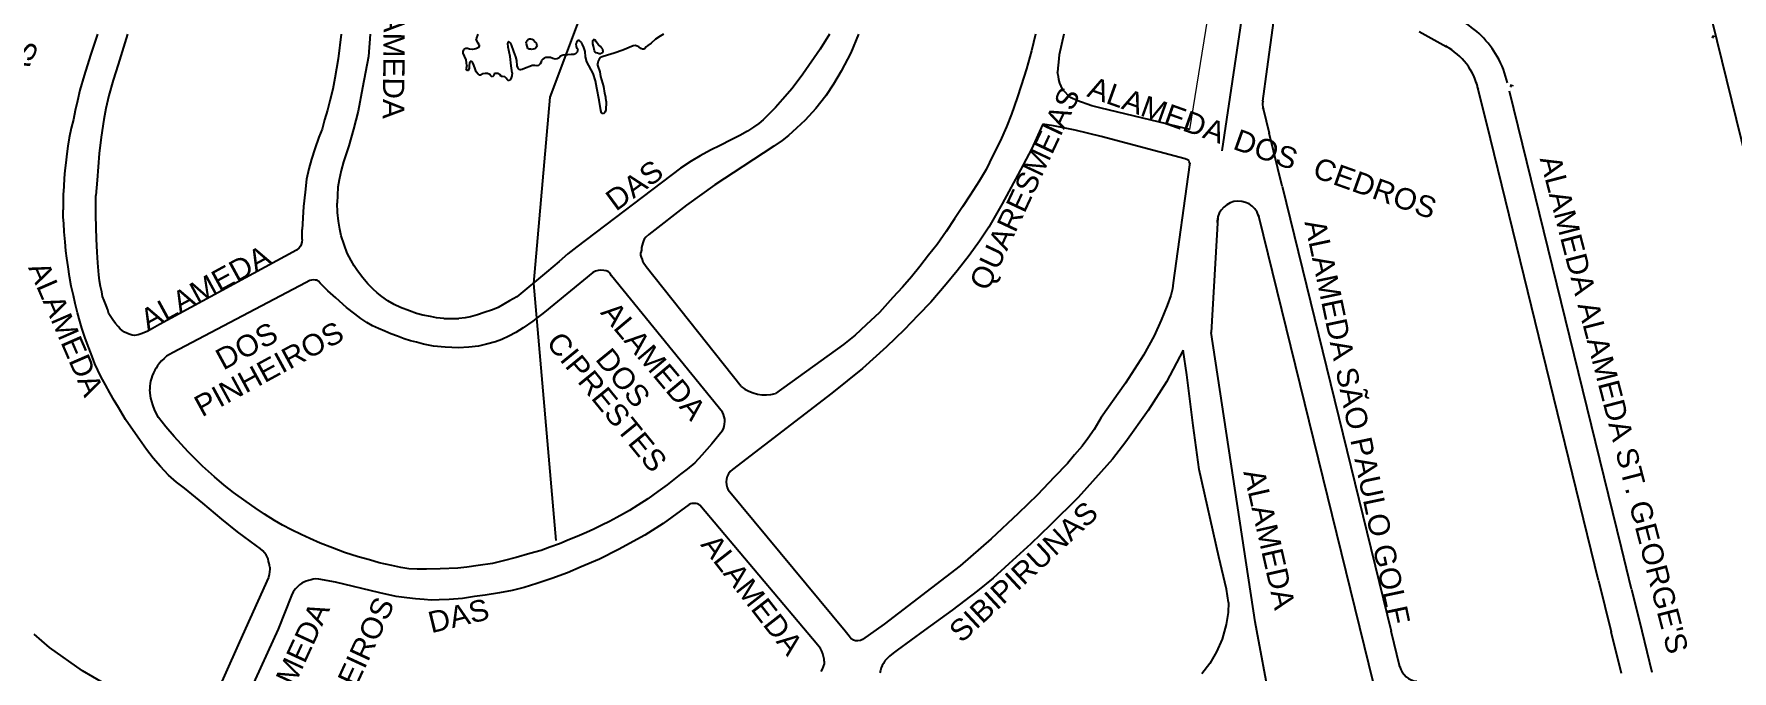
# Model space of a CAD drawing. Header units: millimetres. Extents: x 583 to 26013, y 350 to 21391.
# Drawn here: x 15591 to 16387, y 17086 to 17384 of the extents above; entities that cross this region are included whole.
import ezdxf
from ezdxf.enums import TextEntityAlignment as Align

# ---------------------------------------------------------------- set-up
doc = ezdxf.new("R2010")
doc.units = ezdxf.units.MM
doc.linetypes.add('LIN0', pattern=[0])
for name, color, linetype in [('105-QUADRAS_ESTRADAS', 80, 'Continuous'), ('145-', 130, 'Continuous'), ('LOTES', 7, 'LIN0'), ('RIOS', 140, 'Continuous')]:
    doc.layers.add(name, color=color, linetype=linetype)
doc.styles.add('EU', font='arial.ttf', dxfattribs={"height": 10})
doc.styles.add('ROMANS', font='ROMANS.SHX', dxfattribs={"height": 5})

# ---------------------------------------------------------------- blocks, each defined once
blk = doc.blocks.new('SIMB19')
at = {"color": 0, "linetype": 'LIN0'}
for q in [(-0.318198, 0.318198), (-0.318198, -0.318198), (0.318198, 0.318198), (0.318198, -0.318198)]:
    blk.add_line((0, 0), q, dxfattribs=at)
for tag in ['COTA', 'PONTO', 'DESC']:
    blk.add_attdef(tag, (0, 0), '', height=1)
blk = doc.blocks.new('SIMB5')
at = {"color": 0}
blk.add_point((0, 0), dxfattribs=at)
for tag in ['COTA', 'PONTO', 'DESC']:
    blk.add_attdef(tag, (0, 0), '', height=1)

msp = doc.modelspace()

# ---------------------------------------------------------------- linework, layer by layer
at = {"color": 0, "linetype": 'Continuous', "lineweight": 20}
msp.add_line((16132.61551, 17339.30241), (16168.1733, 17558.97303), dxfattribs=at)
at = {"lineweight": 25}
msp.add_open_spline([(16259.5774, 17521.6217), (16283.25419, 17509.53838), (16321.00584, 17490.27203), (16367.14195, 17456.02462), (16394.62156, 17406.65773), (16404.34471, 17332.21212), (16433.90078, 17225.25894), (16455.54493, 17136.80024), (16469.08673, 17082.50762), (16470.34884, 17077.45214)], degree=3, knots=[0, 0, 0, 0, 79.873503497, 127.354970466, 169.463877081, 245.143909867, 350.368917335, 502.602371862, 518.234397955, 518.234397955, 518.234397955, 518.234397955], dxfattribs=at)
at = {"layer": '105-QUADRAS_ESTRADAS', "color": 0, "linetype": 'Continuous'}
for p, q in [((15620.91551, 17383.90241), (15617.61551, 17374.10241)), ((15635.01551, 17383.90241), (15630.61551, 17369.70241)), ((15735.11551, 17383.90241), (15733.71551, 17372.30241)), ((15748.61551, 17383.90241), (15747.81551, 17373.40241)), ((15963.91551, 17383.90241), (15959.51551, 17376.90241)), ((15977.51551, 17383.90241), (15973.91551, 17375.10241)), ((16060.31551, 17383.90241), (16058.51551, 17376.00241)), ((16073.71551, 17383.90241), (16071.41551, 17374.20241)), ((15959.51551, 17376.90241), (15951.41551, 17365.10241)), ((15973.91551, 17375.10241), (15969.31551, 17366.50241)), ((16058.51551, 17376.00241), (16056.21551, 17367.70241)), ((15617.61551, 17374.10241), (15614.71551, 17364.60241)), ((15630.61551, 17369.70241), (15628.31551, 17362.30241)), ((15733.71551, 17372.30241), (15732.11551, 17363.20241)), ((15747.81551, 17373.40241), (15745.11551, 17358.80241)), ((15969.31551, 17366.50241), (15965.71551, 17360.40241)), ((16056.21551, 17367.70241), (16053.71551, 17359.90241)), ((16070.81551, 17367.90241), (16070.71551, 17365.90241)), ((16071.11551, 17370.70241), (16070.81551, 17367.90241)), ((16071.41551, 17374.20241), (16071.11551, 17370.70241)), ((15614.71551, 17364.60241), (15612.71551, 17357.70241)), ((15628.31551, 17362.30241), (15626.21551, 17355.20241)), ((15732.11551, 17363.20241), (15731.11551, 17358.10241)), ((15745.11551, 17358.80241), (15743.01551, 17347.80241)), ((15946.41551, 17358.50241), (15941.91551, 17353.30241)), ((15951.41551, 17365.10241), (15946.41551, 17358.50241)), ((15965.71551, 17360.40241), (15962.21551, 17355.00241)), ((16053.71551, 17359.90241), (16051.81551, 17354.00241)), ((16071.11551, 17364.10241), (16070.71551, 17365.90241)), ((16071.31551, 17362.60241), (16071.11551, 17364.10241)), ((16071.81551, 17361.00241), (16071.31551, 17362.60241)), ((16072.41551, 17359.50241), (16071.81551, 17361.00241)), ((16073.01551, 17358.20241), (16072.41551, 17359.50241)), ((15611.61551, 17352.60241), (15610.41551, 17348.10241)), ((15612.71551, 17357.70241), (15611.61551, 17352.60241)), ((15626.21551, 17355.20241), (15624.81551, 17349.10241)), ((15729.81551, 17352.60241), (15728.71551, 17348.30241)), ((15731.11551, 17358.10241), (15729.81551, 17352.60241)), ((15941.91551, 17353.30241), (15938.51551, 17349.60241)), ((15962.21551, 17355.00241), (15957.51551, 17349.00241)), ((16051.81551, 17354.00241), (16049.11551, 17346.40241)), ((16074.21551, 17356.70241), (16073.01551, 17358.20241)), ((16075.71551, 17355.10241), (16074.21551, 17356.70241)), ((16077.11551, 17354.00241), (16075.71551, 17355.10241)), ((16079.71551, 17352.80241), (16077.11551, 17354.00241)), ((16086.81551, 17350.30241), (16079.71551, 17352.80241)), ((15609.61551, 17343.90241), (15608.61551, 17339.90241)), ((15610.41551, 17348.10241), (15609.61551, 17343.90241)), ((15623.91551, 17344.00241), (15622.61551, 17335.60241)), ((15624.81551, 17349.10241), (15623.91551, 17344.00241)), ((15727.31551, 17343.80241), (15726.11551, 17339.40241)), ((15728.71551, 17348.30241), (15727.31551, 17343.80241)), ((15743.01551, 17347.80241), (15740.81551, 17339.40241)), ((15932.81551, 17343.80241), (15930.71551, 17342.00241)), ((15935.31551, 17346.20241), (15932.81551, 17343.80241)), ((15938.51551, 17349.60241), (15935.31551, 17346.20241)), ((15952.41551, 17343.60241), (15948.41551, 17339.80241)), ((15957.51551, 17349.00241), (15952.41551, 17343.60241)), ((16049.11551, 17346.40241), (16046.71551, 17340.50241)), ((16091.11551, 17349.20241), (16086.81551, 17350.30241)), ((16091.21551, 17349.20241), (16091.21551, 17349.20241)), ((16117.91551, 17342.80241), (16091.21551, 17349.20241)), ((16132.61551, 17339.30241), (16117.91551, 17342.80241)), ((15607.61551, 17335.30241), (15607.01551, 17331.40241)), ((15608.61551, 17339.90241), (15607.61551, 17335.30241)), ((15622.61551, 17335.60241), (15621.71551, 17328.00241)), ((15724.61551, 17335.60241), (15722.81551, 17330.20241)), ((15726.11551, 17339.40241), (15724.61551, 17335.60241)), ((15740.81551, 17339.40241), (15738.71551, 17331.60241)), ((15921.91551, 17336.50241), (15917.81551, 17334.40241)), ((15925.51551, 17338.50241), (15921.91551, 17336.50241)), ((15928.31551, 17340.30241), (15925.51551, 17338.50241)), ((15930.71551, 17342.00241), (15928.31551, 17340.30241)), ((15944.71551, 17336.40241), (15941.61551, 17334.10241)), ((15948.41551, 17339.80241), (15944.71551, 17336.40241)), ((16046.71551, 17340.50241), (16043.81551, 17333.80241)), ((16063.81551, 17341.80241), (16058.51551, 17330.00241)), ((16068.81551, 17341.00241), (16063.81551, 17341.80241)), ((16079.01551, 17338.90241), (16068.81551, 17341.00241)), ((16091.11551, 17336.00241), (16079.01551, 17338.90241)), ((16091.21551, 17336.00241), (16091.21551, 17336.00241)), ((16130.51551, 17325.50241), (16091.21551, 17336.00241)), ((15606.51551, 17327.80241), (15606.11551, 17323.60241)), ((15607.01551, 17331.40241), (15606.51551, 17327.80241)), ((15621.71551, 17328.00241), (15620.71551, 17315.50241)), ((15722.81551, 17330.20241), (15721.21551, 17325.30241)), ((15738.71551, 17331.60241), (15736.21551, 17324.10241)), ((15903.31551, 17327.00241), (15899.01551, 17324.50241)), ((15908.11551, 17329.60241), (15903.31551, 17327.00241)), ((15912.71551, 17331.80241), (15908.11551, 17329.60241)), ((15917.81551, 17334.40241), (15912.71551, 17331.80241)), ((15937.71551, 17331.40241), (15923.31551, 17322.00241)), ((15941.61551, 17334.10241), (15937.71551, 17331.40241)), ((16040.41551, 17327.10241), (16037.21551, 17320.60241)), ((16043.81551, 17333.80241), (16040.41551, 17327.10241)), ((16058.51551, 17330.00241), (16052.11551, 17318.00241)), ((15605.61551, 17320.10241), (15605.31551, 17316.40241)), ((15606.11551, 17323.60241), (15605.61551, 17320.10241)), ((15719.91551, 17320.90241), (15718.91551, 17316.00241)), ((15721.21551, 17325.30241), (15719.91551, 17320.90241)), ((15735.11551, 17320.10241), (15734.11551, 17315.70241)), ((15736.21551, 17324.10241), (15735.11551, 17320.10241)), ((15894.11551, 17321.20241), (15845.51551, 17284.30241)), ((15899.01551, 17324.50241), (15894.11551, 17321.20241)), ((15923.31551, 17322.00241), (15910.11551, 17313.30241)), ((16037.21551, 17320.60241), (16034.01551, 17315.00241)), ((16132.51551, 17322.70241), (16124.91551, 17267.50241)), ((16131.61551, 17325.10241), (16130.51551, 17325.50241)), ((16132.21551, 17324.70241), (16131.61551, 17325.10241)), ((16132.41551, 17324.10241), (16132.21551, 17324.70241)), ((16132.61551, 17323.50241), (16132.41551, 17324.10241)), ((16132.61551, 17323.50241), (16132.51551, 17322.70241)), ((15605.11551, 17312.50241), (15604.91551, 17308.70241)), ((15605.31551, 17316.40241), (15605.11551, 17312.50241)), ((15620.71551, 17315.50241), (15620.21551, 17308.30241)), ((15718.91551, 17316.00241), (15718.21551, 17309.90241)), ((15733.51551, 17312.20241), (15733.31551, 17308.50241)), ((15734.11551, 17315.70241), (15733.51551, 17312.20241)), ((15910.11551, 17313.30241), (15896.81551, 17303.80241)), ((16034.01551, 17315.00241), (16029.81551, 17308.50241)), ((16052.11551, 17318.00241), (16044.71551, 17304.50241)), ((15604.91551, 17308.70241), (15604.81551, 17305.30241)), ((15604.81551, 17305.30241), (15604.81551, 17301.60241)), ((15620.21551, 17299.00241), (15620.21551, 17308.30241)), ((15717.41551, 17303.20241), (15716.81551, 17292.40241)), ((15718.21551, 17309.90241), (15717.41551, 17303.20241)), ((15733.31551, 17308.50241), (15733.21551, 17304.70241)), ((15733.41551, 17300.40241), (15733.21551, 17304.70241)), ((15896.81551, 17303.80241), (15879.21551, 17290.10241)), ((16026.21551, 17303.00241), (16022.41551, 17297.40241)), ((16029.81551, 17308.50241), (16026.21551, 17303.00241)), ((16044.71551, 17304.50241), (16038.51551, 17293.60241)), ((15604.91551, 17298.20241), (15604.81551, 17301.60241)), ((15605.11551, 17295.20241), (15604.91551, 17298.20241)), ((15605.31551, 17291.30241), (15605.11551, 17295.20241)), ((15620.41551, 17287.90241), (15620.21551, 17299.00241)), ((15733.91551, 17296.30241), (15733.41551, 17300.40241)), ((15734.41551, 17292.60241), (15733.91551, 17296.30241)), ((16022.41551, 17297.40241), (16018.51551, 17291.50241)), ((15605.81551, 17286.70241), (15605.31551, 17291.30241)), ((15620.71551, 17281.90241), (15620.41551, 17287.90241)), ((15716.81551, 17287.70241), (15716.61551, 17286.50241)), ((15716.81551, 17287.70241), (15716.81551, 17292.40241)), ((15735.11551, 17289.50241), (15734.41551, 17292.60241)), ((15736.41551, 17285.40241), (15735.11551, 17289.50241)), ((15876.71551, 17287.10241), (15876.41551, 17286.20241)), ((15877.11551, 17287.90241), (15876.71551, 17287.10241)), ((15877.81551, 17288.90241), (15877.11551, 17287.90241)), ((15879.21551, 17290.10241), (15877.81551, 17288.90241)), ((16018.51551, 17291.50241), (16014.31551, 17285.50241)), ((16034.11551, 17287.00241), (16029.31551, 17280.30241)), ((16038.51551, 17293.60241), (16034.11551, 17287.00241)), ((15606.11551, 17282.40241), (15605.81551, 17286.70241)), ((15606.61551, 17279.10241), (15606.11551, 17282.40241)), ((15607.21551, 17274.90241), (15606.61551, 17279.10241)), ((15621.11551, 17276.80241), (15620.71551, 17281.90241)), ((15714.11551, 17282.80241), (15650.01551, 17248.00241)), ((15715.41551, 17283.80241), (15714.11551, 17282.80241)), ((15716.01551, 17284.70241), (15715.41551, 17283.80241)), ((15716.31551, 17285.50241), (15716.01551, 17284.70241)), ((15716.61551, 17286.50241), (15716.31551, 17285.50241)), ((15737.91551, 17281.40241), (15736.41551, 17285.40241)), ((15739.71551, 17277.90241), (15737.91551, 17281.40241)), ((15841.31551, 17281.00241), (15837.21551, 17277.50241)), ((15845.51551, 17284.30241), (15841.31551, 17281.00241)), ((15875.71551, 17282.80241), (15875.51551, 17281.70241)), ((15875.51551, 17280.50241), (15875.51551, 17281.70241)), ((15875.81551, 17279.50241), (15875.51551, 17280.50241)), ((15875.81551, 17284.00241), (15875.71551, 17282.80241)), ((15876.11551, 17285.10241), (15875.81551, 17284.00241)), ((15876.21551, 17278.40241), (15875.81551, 17279.50241)), ((15876.41551, 17286.20241), (15876.11551, 17285.10241)), ((16010.31551, 17280.40241), (16006.21551, 17275.10241)), ((16014.31551, 17285.50241), (16010.31551, 17280.40241)), ((16029.31551, 17280.30241), (16023.61551, 17273.10241)), ((15607.81551, 17270.40241), (15607.21551, 17274.90241)), ((15621.61551, 17271.30241), (15621.11551, 17276.80241)), ((15621.91551, 17268.40241), (15621.61551, 17271.30241)), ((15741.11551, 17275.50241), (15739.71551, 17277.90241)), ((15742.81551, 17273.10241), (15741.11551, 17275.50241)), ((15745.21551, 17269.90241), (15742.81551, 17273.10241)), ((15831.21551, 17272.50241), (15817.31551, 17261.00241)), ((15852.91551, 17272.30241), (15830.41551, 17253.70241)), ((15837.21551, 17277.50241), (15831.21551, 17272.50241)), ((15854.31551, 17272.90241), (15852.91551, 17272.30241)), ((15855.51551, 17273.20241), (15854.31551, 17272.90241)), ((15856.71551, 17273.40241), (15855.51551, 17273.20241)), ((15858.11551, 17273.30241), (15856.71551, 17273.40241)), ((15859.21551, 17273.10241), (15858.11551, 17273.30241)), ((15860.21551, 17272.80241), (15859.21551, 17273.10241)), ((15860.91551, 17272.20241), (15860.21551, 17272.80241)), ((15861.71551, 17270.80241), (15860.91551, 17272.20241)), ((15876.61551, 17277.00241), (15876.21551, 17278.40241)), ((15878.01551, 17274.90241), (15876.61551, 17277.00241)), ((15922.51551, 17219.00241), (15878.01551, 17274.90241)), ((16006.21551, 17275.10241), (16002.21551, 17270.30241)), ((16023.61551, 17273.10241), (16018.51551, 17266.90241)), ((15608.61551, 17265.90241), (15607.81551, 17270.40241)), ((15609.61551, 17261.50241), (15608.61551, 17265.90241)), ((15622.41551, 17265.70241), (15621.91551, 17268.40241)), ((15622.91551, 17263.30241), (15622.41551, 17265.70241)), ((15623.31551, 17261.10241), (15622.91551, 17263.30241)), ((15718.31551, 17267.50241), (15656.31551, 17234.90241)), ((15720.41551, 17268.50241), (15718.31551, 17267.50241)), ((15721.91551, 17268.90241), (15720.41551, 17268.50241)), ((15722.91551, 17268.80241), (15721.91551, 17268.90241)), ((15723.81551, 17268.70241), (15722.91551, 17268.80241)), ((15724.51551, 17268.20241), (15723.81551, 17268.70241)), ((15725.31551, 17267.40241), (15724.51551, 17268.20241)), ((15726.31551, 17266.30241), (15725.31551, 17267.40241)), ((15728.91551, 17263.70241), (15726.31551, 17266.30241)), ((15732.61551, 17260.40241), (15728.91551, 17263.70241)), ((15747.61551, 17267.00241), (15745.21551, 17269.90241)), ((15750.11551, 17264.50241), (15747.61551, 17267.00241)), ((15752.01551, 17262.80241), (15750.11551, 17264.50241)), ((15913.75855, 17206.9889), (15861.71551, 17270.80241)), ((15998.01551, 17265.50241), (15993.61551, 17260.60241)), ((16002.21551, 17270.30241), (15998.01551, 17265.50241)), ((16018.51551, 17266.90241), (16011.31551, 17258.40241)), ((16124.51551, 17264.70241), (16123.81551, 17261.50241)), ((16124.91551, 17267.50241), (16124.51551, 17264.70241)), ((15610.41551, 17257.80241), (15609.61551, 17261.50241)), ((15611.61551, 17253.40241), (15610.41551, 17257.80241)), ((15624.11551, 17259.20241), (15623.31551, 17261.10241)), ((15624.91551, 17256.80241), (15624.11551, 17259.20241)), ((15625.71551, 17254.80241), (15624.91551, 17256.80241)), ((15737.51551, 17256.00241), (15732.61551, 17260.40241)), ((15741.41551, 17253.00241), (15737.51551, 17256.00241)), ((15754.11551, 17261.10241), (15752.01551, 17262.80241)), ((15757.01551, 17259.10241), (15754.11551, 17261.10241)), ((15759.91551, 17257.30241), (15757.01551, 17259.10241)), ((15762.91551, 17256.00241), (15759.91551, 17257.30241)), ((15767.11551, 17254.30241), (15762.91551, 17256.00241)), ((15808.61551, 17256.00241), (15805.91551, 17254.80241)), ((15811.31551, 17257.50241), (15808.61551, 17256.00241)), ((15814.01551, 17259.00241), (15811.31551, 17257.50241)), ((15817.31551, 17261.00241), (15814.01551, 17259.00241)), ((15993.61551, 17260.60241), (15987.21551, 17253.60241)), ((16011.31551, 17258.40241), (16005.41551, 17252.30241)), ((16122.11551, 17256.80241), (16119.21551, 17250.00241)), ((16123.81551, 17261.50241), (16122.11551, 17256.80241)), ((15612.71551, 17249.50241), (15611.61551, 17253.40241)), ((15613.61551, 17246.30241), (15612.71551, 17249.50241)), ((15626.31551, 17253.00241), (15625.71551, 17254.80241)), ((15627.11551, 17251.60241), (15626.31551, 17253.00241)), ((15628.11551, 17250.10241), (15627.11551, 17251.60241)), ((15629.41551, 17248.40241), (15628.11551, 17250.10241)), ((15630.61551, 17247.10241), (15629.41551, 17248.40241)), ((15631.51551, 17245.90241), (15630.61551, 17247.10241)), ((15650.01551, 17248.00241), (15644.51551, 17244.90241)), ((15744.31551, 17250.80241), (15741.41551, 17253.00241)), ((15747.11551, 17248.90241), (15744.31551, 17250.80241)), ((15749.81551, 17247.40241), (15747.11551, 17248.90241)), ((15752.61551, 17246.10241), (15749.81551, 17247.40241)), ((15770.31551, 17253.20241), (15767.11551, 17254.30241)), ((15773.41551, 17252.30241), (15770.31551, 17253.20241)), ((15777.01551, 17251.70241), (15773.41551, 17252.30241)), ((15779.71551, 17251.10241), (15777.01551, 17251.70241)), ((15783.11551, 17250.80241), (15779.71551, 17251.10241)), ((15783.11551, 17250.80241), (15790.21551, 17250.80241)), ((15793.11551, 17251.10241), (15790.21551, 17250.80241)), ((15795.71551, 17251.60241), (15793.11551, 17251.10241)), ((15798.91551, 17252.50241), (15795.71551, 17251.60241)), ((15802.11551, 17253.60241), (15798.91551, 17252.50241)), ((15805.91551, 17254.80241), (15802.11551, 17253.60241)), ((15824.91551, 17249.50241), (15820.41551, 17246.40241)), ((15830.41551, 17253.70241), (15824.91551, 17249.50241)), ((15981.11551, 17247.90241), (15975.91551, 17243.00241)), ((15987.21551, 17253.60241), (15981.11551, 17247.90241)), ((16005.41551, 17252.30241), (15998.81551, 17245.50241)), ((16119.21551, 17250.00241), (16115.91551, 17242.60241)), ((15615.21551, 17241.60241), (15613.61551, 17246.30241)), ((15616.81551, 17237.00241), (15615.21551, 17241.60241)), ((15632.41551, 17245.20241), (15631.51551, 17245.90241)), ((15633.51551, 17244.40241), (15632.41551, 17245.20241)), ((15634.61551, 17243.90241), (15633.51551, 17244.40241)), ((15635.71551, 17243.40241), (15634.61551, 17243.90241)), ((15637.21551, 17243.00241), (15635.71551, 17243.40241)), ((15638.31551, 17242.80241), (15637.21551, 17243.00241)), ((15639.91551, 17243.10241), (15638.31551, 17242.80241)), ((15641.91551, 17243.80241), (15639.91551, 17243.10241)), ((15644.51551, 17244.90241), (15641.91551, 17243.80241)), ((15755.51551, 17244.80241), (15752.61551, 17246.10241)), ((15758.31551, 17243.60241), (15755.51551, 17244.80241)), ((15761.41551, 17242.50241), (15758.31551, 17243.60241)), ((15764.61551, 17241.30241), (15761.41551, 17242.50241)), ((15767.51551, 17240.40241), (15764.61551, 17241.30241)), ((15770.31551, 17239.70241), (15767.51551, 17240.40241)), ((15773.71551, 17238.80241), (15770.31551, 17239.70241)), ((15807.31551, 17239.90241), (15803.11551, 17238.70241)), ((15810.41551, 17241.00241), (15807.31551, 17239.90241)), ((15813.61551, 17242.50241), (15810.41551, 17241.00241)), ((15816.91551, 17244.30241), (15813.61551, 17242.50241)), ((15820.41551, 17246.40241), (15816.91551, 17244.30241)), ((15975.91551, 17243.00241), (15970.41551, 17238.60241)), ((15998.81551, 17245.50241), (15990.51551, 17237.50241)), ((16115.91551, 17242.60241), (16110.91551, 17233.70241)), ((15618.41551, 17233.00241), (15616.81551, 17237.00241)), ((15619.71551, 17229.50241), (15618.41551, 17233.00241)), ((15652.11551, 17232.10241), (15650.91551, 17231.00241)), ((15653.31551, 17233.10241), (15652.11551, 17232.10241)), ((15654.71551, 17234.00241), (15653.31551, 17233.10241)), ((15656.31551, 17234.90241), (15654.71551, 17234.00241)), ((15778.31551, 17237.90241), (15773.71551, 17238.80241)), ((15783.81551, 17237.40241), (15778.31551, 17237.90241)), ((15790.11551, 17237.10241), (15783.81551, 17237.40241)), ((15794.91551, 17237.40241), (15790.11551, 17237.10241)), ((15799.41551, 17237.90241), (15794.91551, 17237.40241)), ((15803.11551, 17238.70241), (15799.41551, 17237.90241)), ((15970.41551, 17238.60241), (15938.51551, 17215.70241)), ((15990.51551, 17237.50241), (15979.31551, 17227.40241)), ((16110.91551, 17233.70241), (16102.51551, 17220.50241)), ((16129.51551, 17236.00241), (16121.71551, 17221.10241)), ((16131.21551, 17224.40241), (16129.51551, 17236.00241)), ((15621.01551, 17226.60241), (15619.71551, 17229.50241)), ((15622.51551, 17223.70241), (15621.01551, 17226.60241)), ((15624.61551, 17219.80241), (15622.51551, 17223.70241)), ((15646.61551, 17224.00241), (15646.21551, 17222.80241)), ((15647.11551, 17225.30241), (15646.61551, 17224.00241)), ((15647.71551, 17226.60241), (15647.11551, 17225.30241)), ((15648.41551, 17227.60241), (15647.71551, 17226.60241)), ((15649.11551, 17228.70241), (15648.41551, 17227.60241)), ((15650.01551, 17229.90241), (15649.11551, 17228.70241)), ((15650.91551, 17231.00241), (15650.01551, 17229.90241)), ((15979.31551, 17227.40241), (15965.01551, 17215.80241)), ((16134.31551, 17200.70241), (16131.21551, 17224.40241)), ((15626.71551, 17216.00241), (15624.61551, 17219.80241)), ((15628.81551, 17212.40241), (15626.71551, 17216.00241)), ((15645.61551, 17220.40241), (15645.51551, 17219.10241)), ((15645.51551, 17219.10241), (15645.51551, 17217.60241)), ((15645.61551, 17215.90241), (15645.51551, 17217.60241)), ((15645.81551, 17221.50241), (15645.61551, 17220.40241)), ((15645.91551, 17213.50241), (15645.61551, 17215.90241)), ((15646.21551, 17222.80241), (15645.81551, 17221.50241)), ((15965.01551, 17215.80241), (15918.41551, 17180.10241)), ((16102.51551, 17220.50241), (16091.21551, 17204.40241)), ((16121.71551, 17221.10241), (16113.11551, 17207.70241)), ((15630.81551, 17209.10241), (15628.81551, 17212.40241)), ((15634.11551, 17203.50241), (15630.81551, 17209.10241)), ((15646.31551, 17212.00241), (15645.91551, 17213.50241)), ((15646.81551, 17210.40241), (15646.31551, 17212.00241)), ((15647.81551, 17207.80241), (15646.81551, 17210.40241)), ((15649.51551, 17204.50241), (15647.81551, 17207.80241)), ((16113.11551, 17207.70241), (16102.71551, 17193.00241)), ((15637.61551, 17198.40241), (15634.11551, 17203.50241)), ((15652.91551, 17200.10241), (15649.51551, 17204.50241)), ((15656.91551, 17195.50241), (15652.91551, 17200.10241)), ((16091.11551, 17204.40241), (16087.91551, 17198.90241)), ((16091.21551, 17204.40241), (16091.21551, 17204.40241)), ((16137.11551, 17180.10241), (16134.31551, 17200.70241)), ((15640.61551, 17194.10241), (15637.61551, 17198.40241)), ((15643.91551, 17189.40241), (15640.61551, 17194.10241)), ((15663.41551, 17188.40241), (15656.91551, 17195.50241)), ((15908.71551, 17192.20241), (15904.01551, 17186.90241)), ((15913.61551, 17198.10241), (15908.71551, 17192.20241)), ((16084.91551, 17194.60241), (16082.21551, 17191.00241)), ((16087.91551, 17198.90241), (16084.91551, 17194.60241)), ((16102.71551, 17193.00241), (16096.41551, 17184.90241)), ((15647.01551, 17185.40241), (15643.91551, 17189.40241)), ((15650.41551, 17181.50241), (15647.01551, 17185.40241)), ((15670.11551, 17181.60241), (15663.41551, 17188.40241)), ((15904.01551, 17186.90241), (15900.81551, 17183.30241)), ((16078.71551, 17187.00241), (16075.31551, 17183.00241)), ((16082.21551, 17191.00241), (16078.71551, 17187.00241)), ((16096.41551, 17184.90241), (16091.21551, 17179.00241)), ((15654.21551, 17177.50241), (15650.41551, 17181.50241)), ((15658.01551, 17174.20241), (15654.21551, 17177.50241)), ((15675.71551, 17176.70241), (15670.11551, 17181.60241)), ((15680.31551, 17172.80241), (15675.71551, 17176.70241)), ((15894.11551, 17177.90241), (15891.01551, 17175.40241)), ((15897.21551, 17180.30241), (15894.11551, 17177.90241)), ((15900.81551, 17183.30241), (15897.21551, 17180.30241)), ((16069.11551, 17176.60241), (16061.31551, 17168.30241)), ((16075.31551, 17183.00241), (16069.11551, 17176.60241)), ((16091.11551, 17179.00241), (16080.41551, 17167.00241)), ((16091.21551, 17179.00241), (16091.21551, 17179.00241)), ((16146.21551, 17139.20241), (16137.11551, 17180.10241)), ((15661.71551, 17171.30241), (15658.01551, 17174.20241)), ((15670.31551, 17164.30241), (15661.71551, 17171.30241)), ((15684.61551, 17169.40241), (15680.31551, 17172.80241)), ((15690.51551, 17165.10241), (15684.61551, 17169.40241)), ((15883.51551, 17169.80241), (15878.81551, 17166.40241)), ((15887.81551, 17172.90241), (15883.51551, 17169.80241)), ((15891.01551, 17175.40241), (15887.81551, 17172.90241)), ((15971.21551, 17104.50241), (15916.41551, 17170.40241)), ((16061.31551, 17168.30241), (16052.21551, 17159.50241)), ((15679.21551, 17156.90241), (15670.31551, 17164.30241)), ((15694.81551, 17162.20241), (15690.51551, 17165.10241)), ((15699.21551, 17159.20241), (15694.81551, 17162.20241)), ((15870.11551, 17161.00241), (15867.31551, 17159.30241)), ((15874.01551, 17163.40241), (15870.11551, 17161.00241)), ((15878.81551, 17166.40241), (15874.01551, 17163.40241)), ((15898.09872, 17163.74898), (15886.01551, 17154.80241)), ((15958.41551, 17097.90241), (15903.18584, 17163.37074)), ((16080.41551, 17167.00241), (16067.31551, 17154.10241)), ((15686.51551, 17151.00241), (15679.21551, 17156.90241)), ((15703.91551, 17156.30241), (15699.21551, 17159.20241)), ((15707.61551, 17154.00241), (15703.91551, 17156.30241)), ((15711.81551, 17151.90241), (15707.61551, 17154.00241)), ((15716.31551, 17149.70241), (15711.81551, 17151.90241)), ((15853.41551, 17152.20241), (15850.01551, 17150.70241)), ((15857.21551, 17154.00241), (15853.41551, 17152.20241)), ((15860.81551, 17155.70241), (15857.21551, 17154.00241)), ((15864.21551, 17157.60241), (15860.81551, 17155.70241)), ((15867.31551, 17159.30241), (15864.21551, 17157.60241)), ((15886.01551, 17154.80241), (15877.41551, 17149.40241)), ((16052.21551, 17159.50241), (16039.61551, 17147.70241)), ((16067.31551, 17154.10241), (16058.21551, 17145.30241)), ((15695.41551, 17144.40241), (15686.51551, 17151.00241)), ((15697.21551, 17143.10241), (15695.41551, 17144.40241)), ((15720.41551, 17147.80241), (15716.31551, 17149.70241)), ((15725.21551, 17145.70241), (15720.41551, 17147.80241)), ((15731.01551, 17143.50241), (15725.21551, 17145.70241)), ((15832.91551, 17143.70241), (15828.71551, 17142.20241)), ((15837.31551, 17145.40241), (15832.91551, 17143.70241)), ((15842.01551, 17147.30241), (15837.31551, 17145.40241)), ((15845.71551, 17148.70241), (15842.01551, 17147.30241)), ((15850.01551, 17150.70241), (15845.71551, 17148.70241)), ((15877.41551, 17149.40241), (15865.01551, 17142.70241)), ((16039.61551, 17147.70241), (16025.11551, 17135.10241)), ((16058.21551, 17145.30241), (16047.81551, 17136.00241)), ((15698.41551, 17142.10241), (15697.21551, 17143.10241)), ((15699.21551, 17141.10241), (15698.41551, 17142.10241)), ((15700.01551, 17140.10241), (15699.21551, 17141.10241)), ((15700.41551, 17139.20241), (15700.01551, 17140.10241)), ((15700.81551, 17138.30241), (15700.41551, 17139.20241)), ((15701.11551, 17137.10241), (15700.81551, 17138.30241)), ((15701.31551, 17136.10241), (15701.11551, 17137.10241)), ((15701.51551, 17135.30241), (15701.31551, 17136.10241)), ((15736.71551, 17141.30241), (15731.01551, 17143.50241)), ((15743.01551, 17139.20241), (15736.71551, 17141.30241)), ((15748.41551, 17137.80241), (15743.01551, 17139.20241)), ((15752.91551, 17136.50241), (15748.41551, 17137.80241)), ((15758.81551, 17135.20241), (15752.91551, 17136.50241)), ((15805.91551, 17136.10241), (15799.31551, 17135.20241)), ((15810.91551, 17137.30241), (15805.91551, 17136.10241)), ((15817.01551, 17138.90241), (15810.91551, 17137.30241)), ((15823.51551, 17140.80241), (15817.01551, 17138.90241)), ((15828.71551, 17142.20241), (15823.51551, 17140.80241)), ((15856.11551, 17138.20241), (15847.51551, 17134.50241)), ((15865.01551, 17142.70241), (15856.11551, 17138.20241)), ((16047.81551, 17136.00241), (16040.61551, 17129.30241)), ((16149.81551, 17124.10241), (16146.21551, 17139.20241)), ((15701.01551, 17129.50241), (15687.51551, 17099.40241)), ((15701.31551, 17131.00241), (15701.01551, 17129.50241)), ((15701.51551, 17132.20241), (15701.31551, 17131.00241)), ((15701.61551, 17134.40241), (15701.51551, 17135.30241)), ((15701.61551, 17133.40241), (15701.51551, 17132.20241)), ((15701.61551, 17134.40241), (15701.61551, 17133.40241)), ((15718.61551, 17127.80241), (15717.61551, 17127.40241)), ((15719.81551, 17128.20241), (15718.61551, 17127.80241)), ((15721.01551, 17128.50241), (15719.81551, 17128.20241)), ((15722.01551, 17128.80241), (15721.01551, 17128.50241)), ((15723.11551, 17129.00241), (15722.01551, 17128.80241)), ((15724.61551, 17128.80241), (15723.11551, 17129.00241)), ((15732.41551, 17127.40241), (15724.61551, 17128.80241)), ((15763.11551, 17134.30241), (15758.81551, 17135.20241)), ((15766.81551, 17133.60241), (15763.11551, 17134.30241)), ((15770.61551, 17133.50241), (15766.81551, 17133.60241)), ((15775.11551, 17133.50241), (15770.61551, 17133.50241)), ((15781.51551, 17133.60241), (15775.11551, 17133.50241)), ((15789.81551, 17134.00241), (15781.51551, 17133.60241)), ((15794.01551, 17134.40241), (15789.81551, 17134.00241)), ((15799.31551, 17135.20241), (15794.01551, 17134.40241)), ((15833.81551, 17129.10241), (15826.71551, 17126.80241)), ((15841.11551, 17131.80241), (15833.81551, 17129.10241)), ((15847.51551, 17134.50241), (15841.11551, 17131.80241)), ((16025.11551, 17135.10241), (15989.51551, 17107.70241)), ((16040.61551, 17129.30241), (16033.21551, 17123.40241)), ((15711.81551, 17121.10241), (15705.51551, 17105.40241)), ((15712.61551, 17122.90241), (15711.81551, 17121.10241)), ((15713.71551, 17124.30241), (15712.61551, 17122.90241)), ((15714.71551, 17125.40241), (15713.71551, 17124.30241)), ((15715.61551, 17126.10241), (15714.71551, 17125.40241)), ((15716.61551, 17126.90241), (15715.61551, 17126.10241)), ((15717.61551, 17127.40241), (15716.61551, 17126.90241)), ((15753.21551, 17122.40241), (15732.41551, 17127.40241)), ((15760.91551, 17120.60241), (15753.21551, 17122.40241)), ((15765.91551, 17120.00241), (15760.91551, 17120.60241)), ((15769.91551, 17119.60241), (15765.91551, 17120.00241)), ((15797.51551, 17120.60241), (15791.91551, 17119.80241)), ((15802.51551, 17121.30241), (15797.51551, 17120.60241)), ((15809.31551, 17122.40241), (15802.51551, 17121.30241)), ((15815.21551, 17123.50241), (15809.31551, 17122.40241)), ((15820.81551, 17124.90241), (15815.21551, 17123.50241)), ((15826.71551, 17126.80241), (15820.81551, 17124.90241)), ((16033.21551, 17123.40241), (16021.31551, 17114.20241)), ((16150.81551, 17117.90241), (16149.81551, 17124.10241)), ((15773.91551, 17119.20241), (15769.91551, 17119.60241)), ((15777.31551, 17119.00241), (15773.91551, 17119.20241)), ((15781.01551, 17119.10241), (15777.31551, 17119.00241)), ((15785.71551, 17119.30241), (15781.01551, 17119.10241)), ((15791.91551, 17119.80241), (15785.71551, 17119.30241)), ((16021.31551, 17114.20241), (16008.41551, 17104.90241)), ((16150.71551, 17113.20241), (16149.71551, 17107.60241)), ((16150.81551, 17117.90241), (16150.71551, 17113.20241)), ((15705.51551, 17105.40241), (15692.31551, 17076.30241)), ((15973.11551, 17102.10241), (15971.21551, 17104.50241)), ((15989.51551, 17107.70241), (15979.31551, 17100.60241)), ((16008.41551, 17104.90241), (15995.61551, 17095.50241)), ((16149.71551, 17107.60241), (16147.81551, 17100.70241)), ((15591.21551, 17103.10241), (15591.21551, 17103.10241)), ((15598.41551, 17096.80241), (15591.21551, 17103.10241)), ((15613.91551, 17085.90241), (15598.41551, 17096.80241)), ((15687.51551, 17099.40241), (15672.81551, 17066.80241)), ((15959.61551, 17096.40241), (15958.41551, 17097.90241)), ((15960.31551, 17095.10241), (15959.61551, 17096.40241)), ((15974.01551, 17100.90241), (15973.11551, 17102.10241)), ((15975.11551, 17100.30241), (15974.01551, 17100.90241)), ((15976.11551, 17099.90241), (15975.11551, 17100.30241)), ((15977.21551, 17099.90241), (15976.11551, 17099.90241)), ((15978.31551, 17100.10241), (15977.21551, 17099.90241)), ((15979.31551, 17100.60241), (15978.31551, 17100.10241)), ((16147.81551, 17100.70241), (16145.11551, 17094.80241)), ((15960.71551, 17093.90241), (15960.31551, 17095.10241)), ((15961.01551, 17092.60241), (15960.71551, 17093.90241)), ((15961.31551, 17089.20241), (15960.91551, 17087.90241)), ((15961.31551, 17091.40241), (15961.01551, 17092.60241)), ((15961.41551, 17090.40241), (15961.31551, 17091.40241)), ((15961.41551, 17090.40241), (15961.31551, 17089.20241)), ((15988.61551, 17088.30241), (15988.11551, 17087.30241)), ((15989.11551, 17089.30241), (15988.61551, 17088.30241)), ((15989.81551, 17090.50241), (15989.11551, 17089.30241)), ((15990.81551, 17091.60241), (15989.81551, 17090.50241)), ((15992.01551, 17092.70241), (15990.81551, 17091.60241)), ((15993.71551, 17094.10241), (15992.01551, 17092.70241)), ((15995.61551, 17095.50241), (15993.71551, 17094.10241)), ((16142.01551, 17089.30241), (16138.31551, 17084.50241)), ((16145.11551, 17094.80241), (16142.01551, 17089.30241)), ((15623.61551, 17080.20241), (15613.91551, 17085.90241)), ((15960.41551, 17086.60241), (15959.81551, 17085.50241)), ((15960.91551, 17087.90241), (15960.41551, 17086.60241)), ((15987.71551, 17086.10241), (15987.51551, 17084.90241)), ((15988.11551, 17087.30241), (15987.71551, 17086.10241))]:
    msp.add_line(p, q, dxfattribs=at)
for centre, radius, start, end in [((15933.76854, 17233.12467), 18.05737, 231.45113058, 285.24118825), ((15905.72825, 17202.67376), 9.11626, 329.90404381, 28.25169428), ((15923.03408, 17174.09395), 7.57844, 127.5486131, 209.15078803), ((15900.31653, 17159.17869), 5.07998, 55.60969739, 115.88581786)]:
    msp.add_arc(centre, radius, start, end, dxfattribs=at)
at = {"layer": '145-', "color": 0, "linetype": 'Continuous'}
for p, q in [((15799.11551, 17383.90241), (15798.31551, 17381.70241)), ((15884.51551, 17383.00241), (15882.31551, 17381.60241)), ((15886.11551, 17383.90241), (15884.51551, 17383.00241)), ((15792.41551, 17376.60241), (15792.21551, 17376.00241)), ((15792.31551, 17374.90241), (15792.21551, 17376.00241)), ((15792.91551, 17373.50241), (15792.31551, 17374.90241)), ((15792.71551, 17376.90241), (15792.41551, 17376.60241)), ((15793.41551, 17377.20241), (15792.71551, 17376.90241)), ((15794.21551, 17377.20241), (15793.41551, 17377.20241)), ((15795.21551, 17376.90241), (15794.21551, 17377.20241)), ((15796.61551, 17376.70241), (15795.21551, 17376.90241)), ((15798.21551, 17377.00241), (15796.61551, 17376.70241)), ((15799.31551, 17377.50241), (15798.21551, 17377.00241)), ((15798.71551, 17380.70241), (15798.31551, 17381.70241)), ((15799.31551, 17379.70241), (15798.71551, 17380.70241)), ((15799.81551, 17378.90241), (15799.31551, 17379.70241)), ((15799.71551, 17378.20241), (15799.31551, 17377.50241)), ((15799.81551, 17378.90241), (15799.71551, 17378.20241)), ((15813.21551, 17380.20241), (15813.11551, 17379.60241)), ((15813.31551, 17377.80241), (15813.11551, 17379.60241)), ((15813.51551, 17380.40241), (15813.21551, 17380.20241)), ((15814.31551, 17373.40241), (15813.31551, 17377.80241)), ((15813.91551, 17380.20241), (15813.51551, 17380.40241)), ((15814.41551, 17379.80241), (15813.91551, 17380.20241)), ((15814.91551, 17378.80241), (15814.41551, 17379.80241)), ((15815.91551, 17375.80241), (15814.91551, 17378.80241)), ((15816.91551, 17373.20241), (15815.91551, 17375.80241)), ((15822.21551, 17380.80241), (15821.81551, 17380.20241)), ((15821.91551, 17379.30241), (15821.81551, 17380.20241)), ((15822.51551, 17377.20241), (15821.91551, 17379.30241)), ((15822.51551, 17381.30241), (15822.21551, 17380.80241)), ((15823.11551, 17381.50241), (15822.51551, 17381.30241)), ((15823.11551, 17376.80241), (15822.51551, 17377.20241)), ((15824.01551, 17381.50241), (15823.11551, 17381.50241)), ((15823.71551, 17376.80241), (15823.11551, 17376.80241)), ((15824.31551, 17376.70241), (15823.71551, 17376.80241)), ((15824.61551, 17381.40241), (15824.01551, 17381.50241)), ((15825.11551, 17376.80241), (15824.31551, 17376.70241)), ((15825.21551, 17381.10241), (15824.61551, 17381.40241)), ((15825.91551, 17377.00241), (15825.11551, 17376.80241)), ((15825.71551, 17380.50241), (15825.21551, 17381.10241)), ((15826.31551, 17380.00241), (15825.71551, 17380.50241)), ((15826.21551, 17377.50241), (15825.91551, 17377.00241)), ((15826.61551, 17378.00241), (15826.21551, 17377.50241)), ((15826.71551, 17379.50241), (15826.31551, 17380.00241)), ((15826.91551, 17378.50241), (15826.61551, 17378.00241)), ((15826.81551, 17379.00241), (15826.71551, 17379.50241)), ((15826.91551, 17378.50241), (15826.81551, 17379.00241)), ((15844.01551, 17374.40241), (15842.91551, 17374.30241)), ((15844.81551, 17374.70241), (15844.01551, 17374.40241)), ((15845.21551, 17375.00241), (15844.81551, 17374.70241)), ((15845.41551, 17380.00241), (15845.11551, 17379.40241)), ((15845.41551, 17378.10241), (15845.11551, 17379.40241)), ((15845.71551, 17375.40241), (15845.21551, 17375.00241)), ((15845.71551, 17380.50241), (15845.41551, 17380.00241)), ((15845.71551, 17377.20241), (15845.41551, 17378.10241)), ((15845.91551, 17380.90241), (15845.71551, 17380.50241)), ((15845.91551, 17376.70241), (15845.71551, 17377.20241)), ((15845.81551, 17376.00241), (15845.71551, 17375.40241)), ((15845.91551, 17376.70241), (15845.81551, 17376.00241)), ((15846.41551, 17380.90241), (15845.91551, 17380.90241)), ((15846.81551, 17380.80241), (15846.41551, 17380.90241)), ((15847.21551, 17380.50241), (15846.81551, 17380.80241)), ((15847.61551, 17380.00241), (15847.21551, 17380.50241)), ((15848.11551, 17379.10241), (15847.61551, 17380.00241)), ((15848.71551, 17377.60241), (15848.11551, 17379.10241)), ((15849.41551, 17375.80241), (15848.71551, 17377.60241)), ((15849.61551, 17373.30241), (15849.41551, 17375.80241)), ((15853.11551, 17381.20241), (15852.91551, 17380.90241)), ((15852.91551, 17379.40241), (15852.91551, 17380.90241)), ((15853.31551, 17378.20241), (15852.91551, 17379.40241)), ((15853.61551, 17381.20241), (15853.11551, 17381.20241)), ((15853.71551, 17376.10241), (15853.31551, 17378.20241)), ((15854.11551, 17381.00241), (15853.61551, 17381.20241)), ((15854.01551, 17375.50241), (15853.71551, 17376.10241)), ((15854.51551, 17375.20241), (15854.01551, 17375.50241)), ((15854.61551, 17380.30241), (15854.11551, 17381.00241)), ((15855.11551, 17374.90241), (15854.51551, 17375.20241)), ((15855.61551, 17378.90241), (15854.61551, 17380.30241)), ((15855.91551, 17374.70241), (15855.11551, 17374.90241)), ((15856.51551, 17378.10241), (15855.61551, 17378.90241)), ((15856.71551, 17374.70241), (15855.91551, 17374.70241)), ((15857.11551, 17377.40241), (15856.51551, 17378.10241)), ((15857.11551, 17375.00241), (15856.71551, 17374.70241)), ((15857.61551, 17376.90241), (15857.11551, 17377.40241)), ((15857.61551, 17375.40241), (15857.11551, 17375.00241)), ((15857.71551, 17376.30241), (15857.61551, 17376.90241)), ((15857.71551, 17376.30241), (15857.61551, 17375.40241)), ((15862.91551, 17374.90241), (15859.91551, 17374.00241)), ((15867.01551, 17376.40241), (15862.91551, 17374.90241)), ((15871.91551, 17378.40241), (15867.01551, 17376.40241)), ((15872.81551, 17378.50241), (15871.91551, 17378.40241)), ((15873.81551, 17378.30241), (15872.81551, 17378.50241)), ((15874.61551, 17377.90241), (15873.81551, 17378.30241)), ((15875.51551, 17377.20241), (15874.61551, 17377.90241)), ((15876.21551, 17376.90241), (15875.51551, 17377.20241)), ((15876.81551, 17376.90241), (15876.21551, 17376.90241)), ((15877.41551, 17377.10241), (15876.81551, 17376.90241)), ((15878.01551, 17377.90241), (15877.41551, 17377.10241)), ((15878.81551, 17378.50241), (15878.01551, 17377.90241)), ((15880.31551, 17379.60241), (15878.81551, 17378.50241)), ((15882.31551, 17381.60241), (15880.31551, 17379.60241)), ((15793.61551, 17371.80241), (15792.91551, 17373.50241)), ((15793.81551, 17370.40241), (15793.61551, 17371.80241)), ((15793.91551, 17369.20241), (15793.71551, 17367.80241)), ((15793.91551, 17367.00241), (15793.71551, 17367.80241)), ((15793.91551, 17369.20241), (15793.81551, 17370.40241)), ((15794.21551, 17366.70241), (15793.91551, 17367.00241)), ((15794.51551, 17366.80241), (15794.21551, 17366.70241)), ((15794.71551, 17367.20241), (15794.51551, 17366.80241)), ((15795.01551, 17367.90241), (15794.71551, 17367.20241)), ((15795.11551, 17369.00241), (15795.01551, 17367.90241)), ((15795.21551, 17370.40241), (15795.11551, 17369.00241)), ((15795.51551, 17371.00241), (15795.21551, 17370.40241)), ((15796.01551, 17371.10241), (15795.51551, 17371.00241)), ((15796.61551, 17370.80241), (15796.01551, 17371.10241)), ((15796.81551, 17370.40241), (15796.61551, 17370.80241)), ((15797.31551, 17369.30241), (15796.81551, 17370.40241)), ((15797.81551, 17367.70241), (15797.31551, 17369.30241)), ((15798.31551, 17366.20241), (15797.81551, 17367.70241)), ((15814.71551, 17369.10241), (15814.31551, 17373.40241)), ((15815.21551, 17365.70241), (15814.71551, 17369.10241)), ((15817.31551, 17371.50241), (15816.91551, 17373.20241)), ((15817.61551, 17369.00241), (15817.31551, 17371.50241)), ((15817.91551, 17368.30241), (15817.61551, 17369.00241)), ((15818.11551, 17367.70241), (15817.91551, 17368.30241)), ((15818.61551, 17367.20241), (15818.11551, 17367.70241)), ((15819.11551, 17367.10241), (15818.61551, 17367.20241)), ((15819.91551, 17367.30241), (15819.11551, 17367.10241)), ((15821.81551, 17368.10241), (15819.91551, 17367.30241)), ((15823.41551, 17368.80241), (15821.81551, 17368.10241)), ((15824.51551, 17369.20241), (15823.41551, 17368.80241)), ((15825.81551, 17369.20241), (15824.51551, 17369.20241)), ((15826.71551, 17369.00241), (15825.81551, 17369.20241)), ((15827.51551, 17369.20241), (15826.71551, 17369.00241)), ((15827.91551, 17369.50241), (15827.51551, 17369.20241)), ((15828.31551, 17370.00241), (15827.91551, 17369.50241)), ((15828.71551, 17370.80241), (15828.31551, 17370.00241)), ((15829.01551, 17371.60241), (15828.71551, 17370.80241)), ((15829.51551, 17372.20241), (15829.01551, 17371.60241)), ((15830.11551, 17372.60241), (15829.51551, 17372.20241)), ((15831.01551, 17372.90241), (15830.11551, 17372.60241)), ((15832.01551, 17373.00241), (15831.01551, 17372.90241)), ((15833.11551, 17372.90241), (15832.01551, 17373.00241)), ((15834.21551, 17372.50241), (15833.11551, 17372.90241)), ((15835.41551, 17372.20241), (15834.21551, 17372.50241)), ((15836.21551, 17372.40241), (15835.41551, 17372.20241)), ((15837.21551, 17372.80241), (15836.21551, 17372.40241)), ((15837.91551, 17373.50241), (15837.21551, 17372.80241)), ((15839.01551, 17374.00241), (15837.91551, 17373.50241)), ((15841.31551, 17374.20241), (15839.01551, 17374.00241)), ((15842.91551, 17374.30241), (15841.31551, 17374.20241)), ((15850.21551, 17370.90241), (15849.61551, 17373.30241)), ((15853.21551, 17365.50241), (15850.21551, 17370.90241)), ((15855.31551, 17370.60241), (15855.21551, 17369.90241)), ((15855.51551, 17368.90241), (15855.21551, 17369.90241)), ((15855.51551, 17371.20241), (15855.31551, 17370.60241)), ((15856.01551, 17372.20241), (15855.51551, 17371.20241)), ((15856.41551, 17366.20241), (15855.51551, 17368.90241)), ((15856.51551, 17372.90241), (15856.01551, 17372.20241)), ((15857.31551, 17373.20241), (15856.51551, 17372.90241)), ((15859.91551, 17374.00241), (15857.31551, 17373.20241)), ((15799.21551, 17365.10241), (15798.31551, 17366.20241)), ((15799.81551, 17364.70241), (15799.21551, 17365.10241)), ((15800.31551, 17364.70241), (15799.81551, 17364.70241)), ((15801.41551, 17365.30241), (15800.31551, 17364.70241)), ((15802.51551, 17365.50241), (15801.41551, 17365.30241)), ((15803.61551, 17365.50241), (15802.51551, 17365.50241)), ((15804.71551, 17365.00241), (15803.61551, 17365.50241)), ((15805.11551, 17364.50241), (15804.71551, 17365.00241)), ((15805.51551, 17364.10241), (15805.11551, 17364.50241)), ((15806.01551, 17363.90241), (15805.51551, 17364.10241)), ((15806.31551, 17364.20241), (15806.01551, 17363.90241)), ((15806.61551, 17364.60241), (15806.31551, 17364.20241)), ((15806.81551, 17365.30241), (15806.61551, 17364.60241)), ((15807.21551, 17365.40241), (15806.81551, 17365.30241)), ((15807.71551, 17365.50241), (15807.21551, 17365.40241)), ((15808.41551, 17365.50241), (15807.71551, 17365.50241)), ((15809.51551, 17364.80241), (15808.41551, 17365.50241)), ((15810.11551, 17364.10241), (15809.51551, 17364.80241)), ((15810.71551, 17364.10241), (15810.11551, 17364.10241)), ((15811.71551, 17363.90241), (15810.71551, 17364.10241)), ((15812.41551, 17363.30241), (15811.71551, 17363.90241)), ((15812.91551, 17362.60241), (15812.41551, 17363.30241)), ((15813.31551, 17362.20241), (15812.91551, 17362.60241)), ((15813.61551, 17362.10241), (15813.31551, 17362.20241)), ((15814.01551, 17362.30241), (15813.61551, 17362.10241)), ((15814.41551, 17362.70241), (15814.01551, 17362.30241)), ((15814.71551, 17363.40241), (15814.41551, 17362.70241)), ((15815.01551, 17364.40241), (15814.71551, 17363.40241)), ((15815.21551, 17365.70241), (15815.01551, 17364.40241)), ((15854.31551, 17362.10241), (15853.21551, 17365.50241)), ((15854.91551, 17358.60241), (15854.31551, 17362.10241)), ((15855.91551, 17353.00241), (15854.91551, 17358.60241)), ((15856.81551, 17364.00241), (15856.41551, 17366.20241)), ((15858.11551, 17359.30241), (15856.81551, 17364.00241)), ((15858.61551, 17356.30241), (15858.11551, 17359.30241)), ((15856.71551, 17348.10241), (15855.91551, 17353.00241)), ((15859.01551, 17354.30241), (15858.61551, 17356.30241)), ((15859.21551, 17352.50241), (15859.01551, 17354.30241)), ((15859.21551, 17350.90241), (15859.11551, 17349.50241)), ((15859.21551, 17352.50241), (15859.21551, 17350.90241)), ((15857.11551, 17347.10241), (15856.71551, 17348.10241)), ((15857.51551, 17346.70241), (15857.11551, 17347.10241)), ((15857.91551, 17346.60241), (15857.51551, 17346.70241)), ((15858.21551, 17346.70241), (15857.91551, 17346.60241)), ((15858.41551, 17347.00241), (15858.21551, 17346.70241)), ((15858.81551, 17347.50241), (15858.41551, 17347.00241)), ((15859.11551, 17348.40241), (15858.81551, 17347.50241)), ((15859.11551, 17349.50241), (15859.11551, 17348.40241))]:
    msp.add_line(p, q, dxfattribs=at)
at = {"layer": 'LOTES', "color": 0, "linetype": 'LIN0'}
for p, q in [((16170.13411, 17480.63746), (16147.61551, 17329.30241)), ((16168.92571, 17367.43391), (16174.48251, 17407.64342)), ((16375.04623, 17399.32727), (16431.96579, 17167.29822)), ((16240.08862, 17385.19624), (16252.76228, 17378.15147)), ((16166.85485, 17352.44902), (16168.92571, 17367.43391)), ((16271.75754, 17341.88471), (16267.64265, 17358.65884)), ((16334.84536, 17143.47339), (16282.43074, 17357.13834)), ((16167.02928, 17349.07273), (16169.87215, 17337.48396)), ((16175.94748, 17312.71826), (16169.87215, 17337.48396)), ((16324.17216, 17128.21977), (16271.75754, 17341.88471)), ((16175.94748, 17312.71826), (16227.05174, 17104.39494)), ((16145.78456, 17298.00324), (16142.63607, 17244.18129)), ((16164.92537, 17298.88699), (16220.75047, 17071.31941)), ((16163.27462, 17108.81705), (16142.63607, 17244.18129)), ((16339.61033, 17124.04931), (16334.84536, 17143.47339)), ((16324.17216, 17128.21977), (16330.08787, 17104.10476)), ((16339.61033, 17124.04931), (16344.37529, 17104.62522)), ((16164.06415, 17104.59155), (16163.27462, 17108.81705)), ((16169.922, 17073.64646), (16164.06415, 17104.59155)), ((16231.11668, 17087.82446), (16227.05174, 17104.39494)), ((16334.84899, 17084.69632), (16330.08787, 17104.10476)), ((16344.37529, 17104.62522), (16349.14026, 17085.20114))]:
    msp.add_line(p, q, dxfattribs=at)
for centre, radius, start, end in [((16237.86687, 17351.35452), 44.65861, 29.49950777, 60.93217278), ((16237.86687, 17351.35452), 30.6586, 13.78308779, 60.93197681), ((16237.43361, 17351.14721), 45.13779, 12.63828768, 29.45773195), ((16175.77012, 17351.21697), 9, 172.13169879, 193.78308779), ((16155.47873, 17295.76449), 9.94932, 18.29072005, 186.30801565), ((16239.85752, 17089.9687), 9, 193.78308779, 265.08530979)]:
    msp.add_arc(centre, radius, start, end, dxfattribs=at)
at = {"layer": 'RIOS', "lineweight": 25, "flags": 128}
msp.add_lwpolyline([(15835.73925, 17146.9555), (15825.27453, 17267.20669), (15832.9916, 17354.35182), (15871.07693, 17455.8345), (15869.26308, 17530.13454), (15823.92338, 17613.49538)], dxfattribs=at)

# ---------------------------------------------------------------- block references
at = {"layer": 'LOTES', "color": 0, "linetype": 'LIN0', "rotation": 265.6530877877216}
for name, p in [('SIMB19', (16252.76228, 17378.15147)), ('SIMB5', (16266.87189, 17361.28721)), ('SIMB19', (16267.64265, 17358.65884)), ('SIMB19', (16166.85485, 17352.44902)), ('SIMB19', (16167.02928, 17349.07273)), ('SIMB19', (16164.92537, 17298.88699)), ('SIMB19', (16231.11668, 17087.82446))]:
    msp.add_blockref(name, p, dxfattribs=at)

# ---------------------------------------------------------------- texts
at = {"color": 0, "linetype": 'Continuous', "lineweight": 20, "style": 'EU'}
for s, rotation, p in [('ALAMEDA', 269.51644718, (15755.14515, 17411.02057)), ('ALAMEDA        DAS', 65.57139573, (15541.30905, 17263.47072)), ('QUARESMEIAS', 64.83284245, (16038.02964, 17263.10369)), ('ALAMEDA', 340.35811629, (16084.03232, 17354.88308)), ('DOS', 340.35811629, (16152.34852, 17330.30292)), ('DAS', 36.23011769, (15863.81711, 17300.67993)), ('CEDROS', 340.35811629, (16189.6186, 17317.20747)), ("ALAMEDA ALAMEDA ST. GEORGE'S", 284.51098818, (16296.5456, 17325.59223, 792.96447)), ('ALAMEDA SÃO PAULO GOLF', 281.90867773, (16186.32882, 17295.90353, 792.96447)), ('ALAMEDA', 28.5700699, (15644.51551, 17244.90241)), ('ALAMEDA               ', 293.48164335, (15588.32404, 17274.61736)), ('ALAMEDA', 309.98178391, (15856.20011, 17253.38152)), ('PINHEIROS', 28.5700699, (15669.87318, 17204.44767)), ('      DOS', 28.5700699, (15659.43311, 17215.22426)), ('CIPRESTES', 309.19892237, (15830.72095, 17239.31598)), ('     DOS', 309.19892237, (15841.50941, 17246.68085)), ('ALAMEDA                                    DOS', 282.77925936, (16157.72397, 17178.96271)), ('SIBIPIRUNAS', 42.86085691, (16025.69258, 17098.52629)), ('ALAMEDA          DOS      IPES', 307.96838198, (15903.16084, 17144.83941)), ('COQUEIROS', 65.22485943, (15724.54011, 17039.72695)), ('ALAMEDA', 65.22485943, (15702.04078, 17054.31272)), ('DAS', 13.69356945, (15777.31551, 17103.4323))]:
    msp.add_text(s, height=10, rotation=rotation, dxfattribs=at).set_placement(p)
at = {"layer": 'LOTES', "color": 0, "style": 'ROMANS', "width": 0.972222}
for rotation, p, p2 in [(283.78308837, (16376.90599, 17383.23829), (16377.26336, 17381.78148)), (283.78308839, (16282.32391, 17360.27891), (16282.68128, 17358.8221))]:
    msp.add_text('4', height=1.8, rotation=rotation, dxfattribs=at).set_placement(p, p2, align=Align.FIT)

doc.saveas('drawing.dxf')
